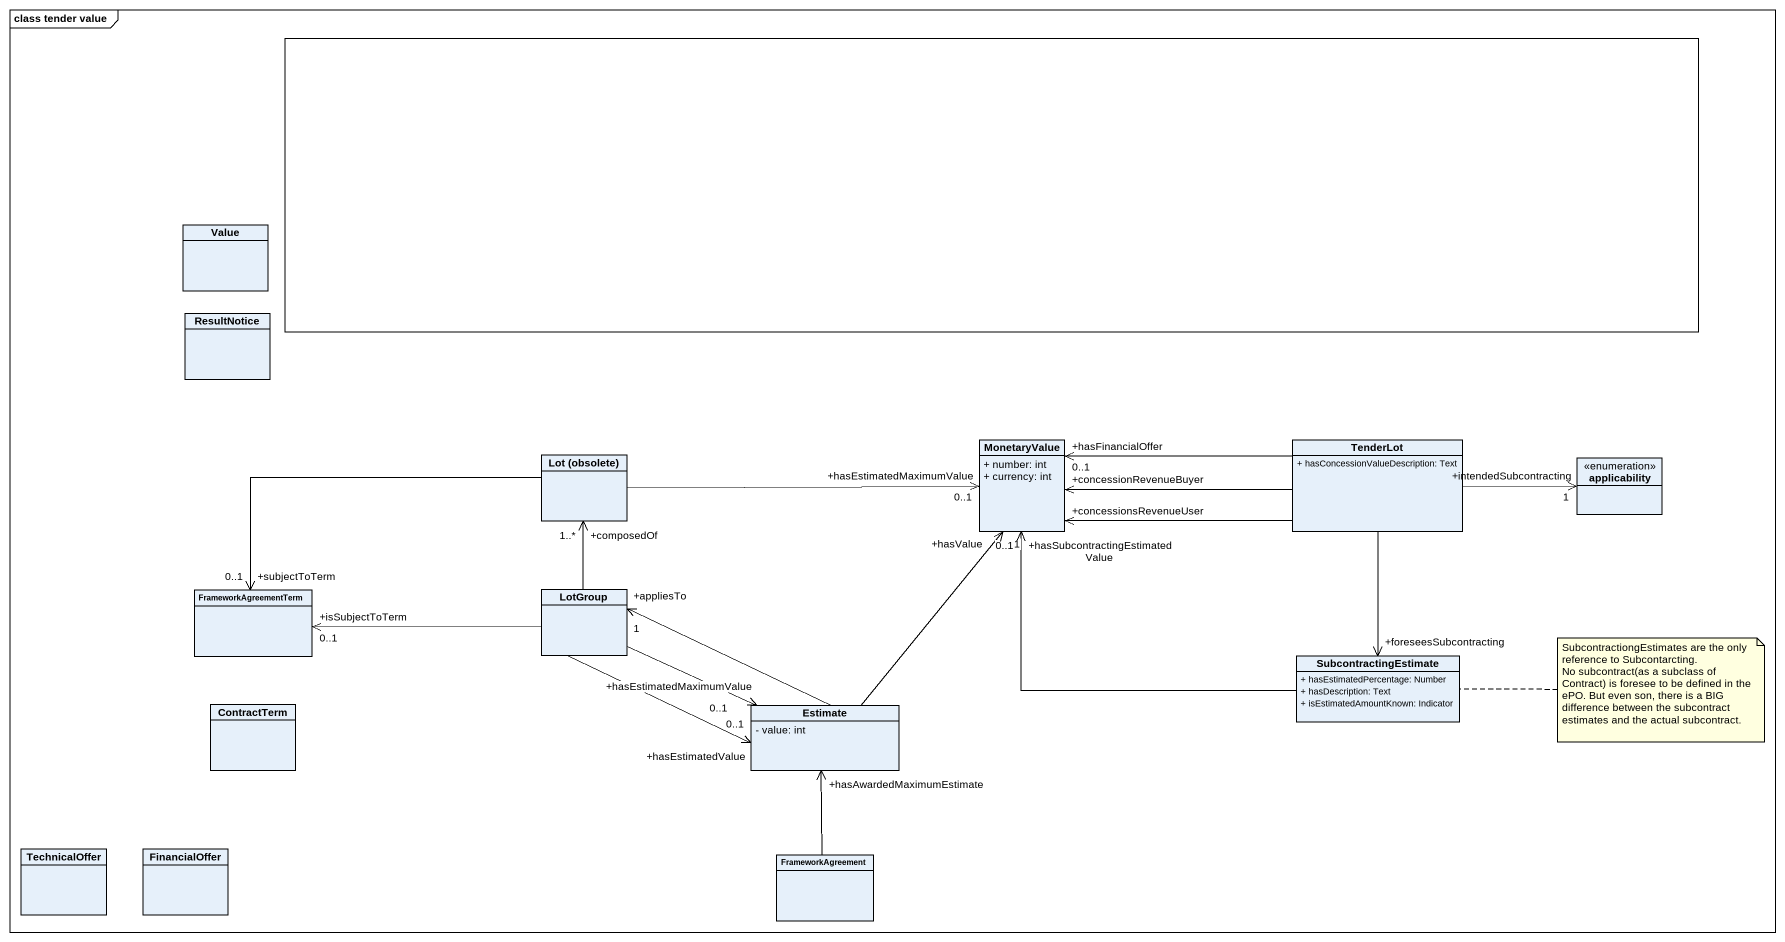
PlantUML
@startuml
mainframe class tender value
allowmixing
hide circle
hide empty members
skinparam classAttributeIconSize 0
rectangle " " as rectangle1
class Value
class ResultNotice
class MonetaryValue {
  + number: int
  + currency: int
}
class TenderLot {
  + hasConcessionValueDescription: Text
}
class "Lot (obsolete)" as Lot_obsolete
enum applicability
class FrameworkAgreementTerm
class LotGroup
class SubcontractingEstimate {
  + hasEstimatedPercentage: Number
  + hasDescription: Text
  + isEstimatedAmountKnown: Indicator
}
class ContractTerm
class Estimate {
  - value: int
}
class TechnicalOffer
class FinancialOffer
class FrameworkAgreement
TenderLot -left-> "+hasFinancialOffer\n0..1" MonetaryValue
TenderLot -left-> "+concessionsRevenueUser" MonetaryValue
TenderLot -left-> "+concessionRevenueBuyer" MonetaryValue
TenderLot -right-> "+intendedSubcontracting\n1" applicability
TenderLot --> "+foreseesSubcontracting" SubcontractingEstimate
Lot_obsolete -right-> "+hasEstimatedMaximumValue\n0..1" MonetaryValue
Lot_obsolete -left-> "+subjectToTerm\n0..1" FrameworkAgreementTerm
LotGroup -up-> "+composedOf\n1..*" Lot_obsolete
LotGroup -left-> "+isSubjectToTerm\n0..1" FrameworkAgreementTerm
LotGroup -right-> "+hasEstimatedValue\n0..1" Estimate
LotGroup -right-> "+hasEstimatedMaximumValue\n0..1" Estimate
SubcontractingEstimate -left-> "+hasSubcontractingEstimatedValue\n0..1" MonetaryValue
Estimate -up-> "+hasValue\n1" MonetaryValue
Estimate -left-> "+appliesTo\n1" LotGroup
FrameworkAgreement -up-> "+hasAwardedMaximumEstimate" Estimate
note right of SubcontractingEstimate
  SubcontractiongEstimates are the only reference to Subcontarcting.
  No subcontract(as a subclass of Contract) is foresee to be defined in the ePO. But even son, there is a BIG difference between the subcontract estimates and the actual subcontract.
end note
@enduml
